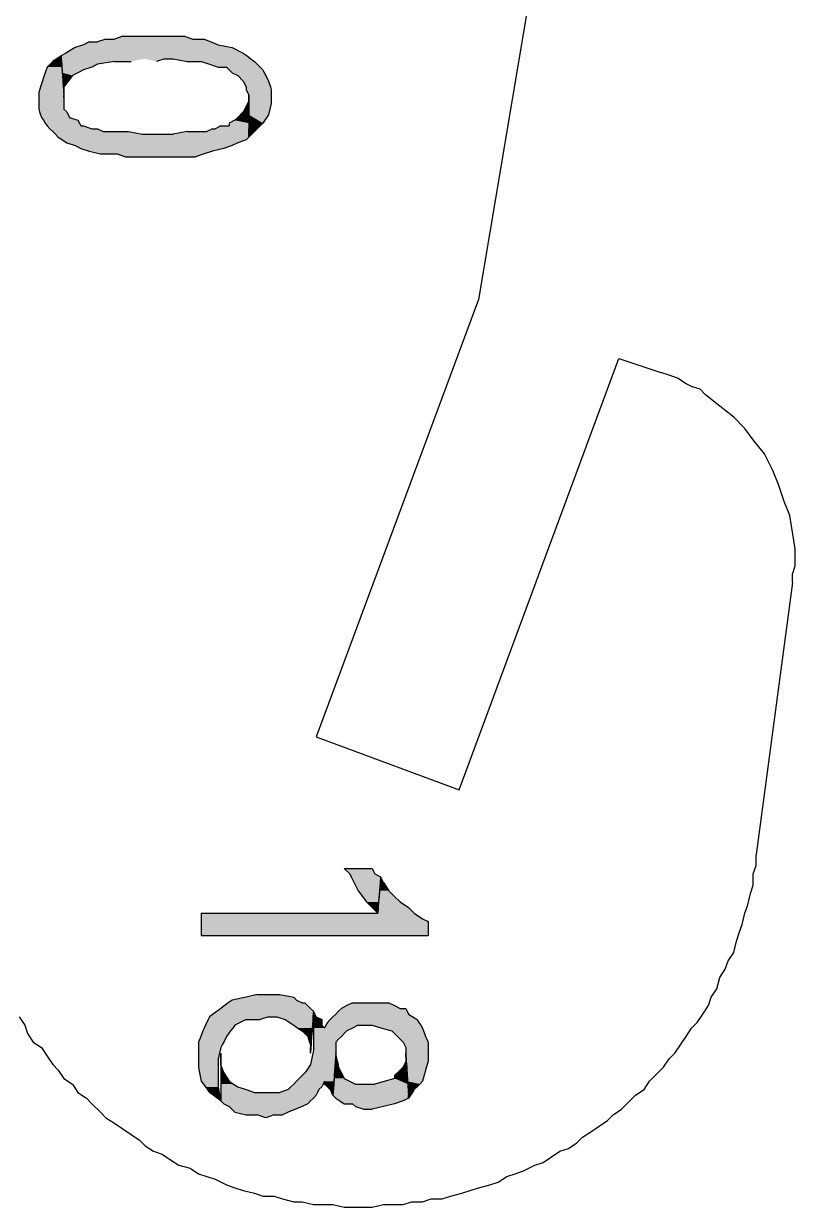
# Model space of a CAD drawing. Extents: x -1063 to 1100, y -467 to 441.
# Drawn here: x -906.9 to -861, y -8.7 to 61.7 of the extents above; entities that cross this region are included whole.
import ezdxf

# ---------------------------------------------------------------- set-up
doc = ezdxf.new("R2010")
doc.units = 0
doc.layers.add('H', color=7, linetype='CONTINUOUS')
doc.layers.add('P', color=250, linetype='CONTINUOUS')

# ---------------------------------------------------------------- blocks, each defined once
blk = doc.blocks.new('*U247')
at = {"layer": 'H', "color": 0, "linetype": 'CONTINUOUS'}
for p, q in [((-905.184, 59.428), (-905.517, 59.095)), ((-904.684, 59.761), (-905.184, 59.428)), ((-904.662, 59.428), (-904.684, 59.761)), ((-904.662, 59.428), (-904.64, 59.095)), ((-905.684, 58.595), (-905.851, 58.095)), ((-905.517, 59.095), (-905.684, 58.595)), ((-904.64, 59.095), (-904.606, 58.595)), ((-904.606, 58.595), (-904.573, 58.095)), ((-905.851, 58.095), (-906.017, 57.595)), ((-904.573, 58.095), (-904.54, 57.595)), ((-906.017, 57.595), (-906.017, 57.428)), ((-906.017, 57.428), (-906.017, 57.261)), ((-906.017, 57.261), (-906.017, 57.095)), ((-906.017, 57.095), (-906.017, 56.928)), ((-904.54, 57.595), (-904.529, 57.428)), ((-904.529, 57.428), (-904.517, 57.261)), ((-904.517, 57.261), (-904.517, 57.095)), ((-904.517, 57.095), (-904.517, 56.928)), ((-893.517, 57.095), (-893.601, 56.928)), ((-893.517, 57.428), (-893.517, 57.261)), ((-893.517, 57.261), (-893.517, 57.428)), ((-893.517, 57.261), (-893.517, 57.095)), ((-893.517, 57.095), (-893.517, 57.261)), ((-893.517, 56.928), (-893.517, 57.095)), ((-906.017, 56.928), (-906.017, 56.761)), ((-906.017, 56.761), (-906.017, 56.595)), ((-906.017, 56.595), (-905.962, 56.428)), ((-905.962, 56.428), (-905.851, 56.095)), ((-904.517, 56.928), (-904.517, 56.761)), ((-904.517, 56.761), (-904.517, 56.595)), ((-904.517, 56.595), (-904.351, 56.428)), ((-904.351, 56.428), (-904.184, 56.095)), ((-893.851, 56.428), (-894.184, 56.095)), ((-893.767, 56.595), (-893.851, 56.428)), ((-893.684, 56.761), (-893.767, 56.595)), ((-893.601, 56.928), (-893.684, 56.761)), ((-893.517, 56.928), (-893.517, 56.761)), ((-893.517, 56.761), (-893.517, 56.595)), ((-893.517, 56.595), (-893.517, 56.428)), ((-893.517, 56.428), (-893.517, 56.095)), ((-905.851, 56.095), (-905.74, 55.928)), ((-905.74, 55.928), (-905.629, 55.761)), ((-905.629, 55.761), (-905.517, 55.595)), ((-904.184, 56.095), (-903.684, 55.928)), ((-903.684, 55.928), (-903.601, 55.761)), ((-903.601, 55.761), (-903.517, 55.595)), ((-894.351, 55.928), (-894.684, 55.761)), ((-894.684, 55.761), (-894.684, 55.595)), ((-894.184, 56.095), (-894.351, 55.928)), ((-893.517, 56.095), (-893.517, 55.928)), ((-893.517, 55.928), (-893.517, 55.761)), ((-893.517, 55.761), (-893.517, 55.595)), ((-905.517, 55.595), (-905.351, 55.428)), ((-905.351, 55.428), (-905.184, 55.261)), ((-905.184, 55.261), (-905.017, 55.095)), ((-905.017, 55.095), (-904.851, 54.928)), ((-904.851, 54.928), (-904.601, 54.761)), ((-903.517, 55.595), (-903.351, 55.595)), ((-903.351, 55.595), (-902.851, 55.428)), ((-902.851, 55.428), (-902.517, 55.428)), ((-902.517, 55.428), (-902.184, 55.261)), ((-902.184, 55.261), (-901.851, 55.261)), ((-901.851, 55.261), (-901.517, 55.261)), ((-901.517, 55.261), (-900.684, 55.261)), ((-900.684, 55.261), (-899.851, 55.095)), ((-899.851, 55.095), (-898.851, 55.095)), ((-898.851, 55.095), (-898.017, 55.095)), ((-897.184, 55.261), (-898.017, 55.095)), ((-897.184, 55.261), (-896.851, 55.261)), ((-896.851, 55.261), (-896.351, 55.261)), ((-896.351, 55.261), (-896.017, 55.261)), ((-895.684, 55.428), (-896.017, 55.261)), ((-895.684, 55.428), (-895.517, 55.428)), ((-895.184, 55.595), (-895.517, 55.428)), ((-895.184, 55.595), (-894.851, 55.595)), ((-894.851, 55.595), (-894.684, 55.595)), ((-893.517, 54.928), (-893.684, 54.761)), ((-893.517, 55.595), (-893.517, 55.428)), ((-893.517, 55.428), (-893.517, 55.261)), ((-893.517, 55.261), (-893.517, 55.095)), ((-893.517, 55.095), (-893.517, 54.928)), ((-904.601, 54.761), (-904.351, 54.595)), ((-904.351, 54.595), (-903.851, 54.428)), ((-903.851, 54.428), (-903.517, 54.261)), ((-903.517, 54.261), (-903.017, 54.095)), ((-895.017, 54.261), (-895.684, 54.095)), ((-894.517, 54.428), (-895.017, 54.261)), ((-894.184, 54.595), (-894.517, 54.428)), ((-893.684, 54.761), (-894.184, 54.595)), ((-903.017, 54.095), (-902.351, 53.928)), ((-902.351, 53.928), (-902.017, 53.928)), ((-902.017, 53.928), (-901.351, 53.928)), ((-901.351, 53.928), (-900.851, 53.761)), ((-900.851, 53.761), (-900.351, 53.761)), ((-900.351, 53.761), (-899.684, 53.761)), ((-899.684, 53.761), (-899.184, 53.761)), ((-899.184, 53.761), (-898.517, 53.761)), ((-898.517, 53.761), (-898.017, 53.761)), ((-898.017, 53.761), (-897.351, 53.761)), ((-897.351, 53.761), (-896.684, 53.761)), ((-896.184, 53.928), (-896.684, 53.761)), ((-895.684, 54.095), (-896.184, 53.928))]:
    blk.add_line(p, q, dxfattribs=at)
for points in [[(-905.184, 59.428), (-905.517, 59.095), (-904.64, 59.095)], [(-904.684, 59.761), (-905.184, 59.428), (-904.662, 59.428)], [(-905.684, 58.595), (-905.851, 58.095), (-904.573, 58.095)], [(-905.517, 59.095), (-905.684, 58.595), (-904.606, 58.595)], [(-905.851, 58.095), (-906.017, 57.595), (-904.54, 57.595)], [(-906.017, 57.595), (-906.017, 57.428), (-904.529, 57.428)], [(-906.017, 57.428), (-906.017, 57.261), (-904.517, 57.261)], [(-906.017, 57.261), (-906.017, 57.095), (-904.517, 57.095)], [(-906.017, 57.095), (-906.017, 56.928), (-904.517, 56.928)], [(-893.517, 57.095), (-893.601, 56.928), (-893.517, 56.928)], [(-893.517, 57.428), (-893.517, 57.261), (-893.517, 57.261)], [(-893.517, 57.261), (-893.517, 57.095), (-893.517, 57.095)], [(-906.017, 56.928), (-906.017, 56.761), (-904.517, 56.761)], [(-906.017, 56.761), (-906.017, 56.595), (-904.517, 56.595)], [(-906.017, 56.595), (-905.962, 56.428), (-904.351, 56.428)], [(-905.962, 56.428), (-905.851, 56.095), (-904.184, 56.095)], [(-893.851, 56.428), (-894.184, 56.095), (-893.517, 56.095)], [(-893.767, 56.595), (-893.851, 56.428), (-893.517, 56.428)], [(-893.684, 56.761), (-893.767, 56.595), (-893.517, 56.595)], [(-893.601, 56.928), (-893.684, 56.761), (-893.517, 56.761)], [(-905.851, 56.095), (-905.74, 55.928), (-903.684, 55.928)], [(-905.74, 55.928), (-905.629, 55.761), (-903.601, 55.761)], [(-905.629, 55.761), (-905.517, 55.595), (-903.517, 55.595)], [(-894.351, 55.928), (-894.684, 55.761), (-893.517, 55.761)], [(-894.684, 55.761), (-894.684, 55.595), (-893.517, 55.595)], [(-894.184, 56.095), (-894.351, 55.928), (-893.517, 55.928)], [(-905.517, 55.595), (-905.351, 55.428), (-902.851, 55.428)], [(-905.351, 55.428), (-905.184, 55.261), (-902.184, 55.261)], [(-905.184, 55.261), (-905.017, 55.095), (-899.851, 55.095)], [(-905.017, 55.095), (-904.851, 54.928), (-893.517, 54.928)], [(-904.851, 54.928), (-904.601, 54.761), (-893.684, 54.761)], [(-903.517, 55.595), (-903.517, 55.595), (-903.351, 55.595)], [(-902.851, 55.428), (-902.851, 55.428), (-902.517, 55.428)], [(-902.184, 55.261), (-902.184, 55.261), (-901.851, 55.261)], [(-901.851, 55.261), (-901.851, 55.261), (-901.517, 55.261)], [(-901.517, 55.261), (-901.517, 55.261), (-900.684, 55.261)], [(-899.851, 55.095), (-899.851, 55.095), (-898.851, 55.095)], [(-898.851, 55.095), (-898.851, 55.095), (-898.017, 55.095)], [(-897.184, 55.261), (-898.017, 55.095), (-893.517, 55.095)], [(-897.184, 55.261), (-897.184, 55.261), (-896.851, 55.261)], [(-896.851, 55.261), (-896.851, 55.261), (-896.351, 55.261)], [(-896.351, 55.261), (-896.351, 55.261), (-896.017, 55.261)], [(-895.684, 55.428), (-896.017, 55.261), (-893.517, 55.261)], [(-895.684, 55.428), (-895.684, 55.428), (-895.517, 55.428)], [(-895.184, 55.595), (-895.517, 55.428), (-893.517, 55.428)], [(-895.184, 55.595), (-895.184, 55.595), (-894.851, 55.595)], [(-894.851, 55.595), (-894.851, 55.595), (-894.684, 55.595)], [(-904.601, 54.761), (-904.351, 54.595), (-894.184, 54.595)], [(-904.351, 54.595), (-903.851, 54.428), (-894.517, 54.428)], [(-903.851, 54.428), (-903.517, 54.261), (-895.017, 54.261)], [(-903.517, 54.261), (-903.017, 54.095), (-895.684, 54.095)], [(-903.017, 54.095), (-902.351, 53.928), (-896.184, 53.928)], [(-902.351, 53.928), (-902.351, 53.928), (-902.017, 53.928)], [(-902.017, 53.928), (-902.017, 53.928), (-901.351, 53.928)], [(-901.351, 53.928), (-900.851, 53.761), (-896.684, 53.761)], [(-900.851, 53.761), (-900.851, 53.761), (-900.351, 53.761)], [(-900.351, 53.761), (-900.351, 53.761), (-899.684, 53.761)], [(-899.684, 53.761), (-899.684, 53.761), (-899.184, 53.761)], [(-899.184, 53.761), (-899.184, 53.761), (-898.517, 53.761)], [(-898.517, 53.761), (-898.517, 53.761), (-898.017, 53.761)], [(-898.017, 53.761), (-898.017, 53.761), (-897.351, 53.761)], [(-897.351, 53.761), (-897.351, 53.761), (-896.684, 53.761)]]:
    blk.add_solid(points, dxfattribs=at)
at = {"layer": 'H', "color": 0, "linetype": 'CONTINUOUS', "extrusion": (0, 0, -1)}
for points in [[(905.184, 59.428), (904.662, 59.428), (904.64, 59.095)], [(905.684, 58.595), (904.606, 58.595), (904.573, 58.095)], [(905.517, 59.095), (904.64, 59.095), (904.606, 58.595)], [(905.851, 58.095), (904.573, 58.095), (904.54, 57.595)], [(906.017, 57.595), (904.54, 57.595), (904.529, 57.428)], [(906.017, 57.428), (904.529, 57.428), (904.517, 57.261)], [(906.017, 57.261), (904.517, 57.261), (904.517, 57.095)], [(906.017, 57.095), (904.517, 57.095), (904.517, 56.928)], [(906.017, 56.928), (904.517, 56.928), (904.517, 56.761)], [(906.017, 56.761), (904.517, 56.761), (904.517, 56.595)], [(906.017, 56.595), (904.517, 56.595), (904.351, 56.428)], [(905.962, 56.428), (904.351, 56.428), (904.184, 56.095)], [(893.851, 56.428), (893.517, 56.428), (893.517, 56.095)], [(893.767, 56.595), (893.517, 56.595), (893.517, 56.428)], [(893.684, 56.761), (893.517, 56.761), (893.517, 56.595)], [(893.601, 56.928), (893.517, 56.928), (893.517, 56.761)], [(905.851, 56.095), (904.184, 56.095), (903.684, 55.928)], [(905.74, 55.928), (903.684, 55.928), (903.601, 55.761)], [(905.629, 55.761), (903.601, 55.761), (903.517, 55.595)], [(894.684, 55.761), (893.517, 55.761), (893.517, 55.595)], [(894.351, 55.928), (893.517, 55.928), (893.517, 55.761)], [(894.184, 56.095), (893.517, 56.095), (893.517, 55.928)], [(905.517, 55.595), (903.351, 55.595), (902.851, 55.428)], [(905.351, 55.428), (902.517, 55.428), (902.184, 55.261)], [(905.184, 55.261), (900.684, 55.261), (899.851, 55.095)], [(905.017, 55.095), (893.517, 55.095), (893.517, 54.928)], [(904.851, 54.928), (893.517, 54.928), (893.684, 54.761)], [(897.184, 55.261), (893.517, 55.261), (893.517, 55.095)], [(895.684, 55.428), (893.517, 55.428), (893.517, 55.261)], [(895.184, 55.595), (893.517, 55.595), (893.517, 55.428)], [(904.601, 54.761), (893.684, 54.761), (894.184, 54.595)], [(904.351, 54.595), (894.184, 54.595), (894.517, 54.428)], [(903.851, 54.428), (894.517, 54.428), (895.017, 54.261)], [(903.517, 54.261), (895.017, 54.261), (895.684, 54.095)], [(903.017, 54.095), (895.684, 54.095), (896.184, 53.928)], [(901.351, 53.928), (896.184, 53.928), (896.684, 53.761)]]:
    blk.add_solid(points, dxfattribs=at)
blk = doc.blocks.new('*U248')
at = {"layer": 'H', "color": 0, "linetype": 'CONTINUOUS'}
for p, q in [((-903.017, 60.595), (-903.351, 60.428)), ((-903.017, 60.595), (-902.517, 60.595)), ((-902.017, 60.761), (-902.517, 60.595)), ((-902.017, 60.761), (-901.517, 60.761)), ((-901.017, 60.928), (-901.517, 60.761)), ((-901.017, 60.928), (-900.351, 60.928)), ((-900.351, 60.928), (-899.851, 60.928)), ((-899.851, 60.928), (-899.351, 60.928)), ((-899.351, 60.928), (-898.851, 60.928)), ((-898.851, 60.928), (-898.351, 60.928)), ((-898.351, 60.928), (-897.851, 60.928)), ((-897.851, 60.928), (-897.351, 60.928)), ((-897.351, 60.928), (-896.851, 60.761)), ((-896.851, 60.761), (-896.184, 60.761)), ((-896.184, 60.761), (-895.767, 60.595)), ((-895.767, 60.595), (-895.351, 60.428)), ((-904.406, 59.928), (-904.684, 59.761)), ((-903.851, 60.261), (-904.406, 59.928)), ((-903.351, 60.428), (-903.851, 60.261)), ((-895.351, 60.428), (-894.517, 60.261)), ((-894.517, 60.261), (-893.851, 59.928)), ((-893.851, 59.928), (-893.629, 59.761)), ((-904.684, 59.761), (-904.673, 59.595)), ((-904.673, 59.595), (-904.662, 59.428)), ((-904.662, 59.428), (-904.651, 59.261)), ((-904.651, 59.261), (-904.64, 59.095)), ((-902.517, 59.261), (-902.851, 59.095)), ((-901.517, 59.428), (-902.517, 59.261)), ((-901.517, 59.428), (-901.017, 59.428)), ((-901.017, 59.428), (-900.517, 59.428)), ((-898.517, 59.595), (-899.017, 59.428)), ((-898.517, 59.595), (-898.017, 59.595)), ((-898.017, 59.595), (-897.184, 59.428)), ((-897.184, 59.428), (-896.351, 59.428)), ((-896.351, 59.428), (-895.851, 59.261)), ((-895.851, 59.261), (-895.351, 59.095)), ((-893.629, 59.761), (-893.406, 59.595)), ((-893.406, 59.595), (-893.184, 59.428)), ((-893.184, 59.428), (-893.017, 59.261)), ((-893.017, 59.261), (-892.851, 59.095)), ((-904.64, 59.095), (-904.629, 58.928)), ((-904.629, 58.928), (-904.617, 58.761)), ((-904.617, 58.761), (-904.606, 58.595)), ((-904.606, 58.595), (-904.584, 58.261)), ((-904.017, 58.595), (-904.267, 58.261)), ((-903.684, 58.761), (-904.017, 58.595)), ((-903.351, 58.928), (-903.684, 58.761)), ((-902.851, 59.095), (-903.351, 58.928)), ((-895.351, 59.095), (-895.184, 59.095)), ((-895.184, 59.095), (-894.851, 59.095)), ((-894.851, 59.095), (-894.684, 58.928)), ((-894.684, 58.928), (-894.517, 58.761)), ((-894.517, 58.761), (-894.184, 58.595)), ((-894.184, 58.595), (-893.851, 58.261)), ((-892.851, 59.095), (-892.684, 58.928)), ((-892.684, 58.928), (-892.601, 58.761)), ((-892.601, 58.761), (-892.517, 58.595)), ((-892.517, 58.595), (-892.351, 58.261)), ((-904.584, 58.261), (-904.562, 57.928)), ((-904.562, 57.928), (-904.551, 57.761)), ((-904.551, 57.761), (-904.529, 57.428)), ((-904.267, 58.261), (-904.517, 57.928)), ((-904.517, 57.928), (-904.517, 57.761)), ((-904.517, 57.761), (-904.517, 57.428)), ((-893.851, 58.261), (-893.684, 57.928)), ((-893.684, 57.928), (-893.684, 57.761)), ((-893.684, 57.761), (-893.517, 57.428)), ((-892.351, 58.261), (-892.24, 57.928)), ((-892.24, 57.928), (-892.184, 57.761)), ((-892.184, 57.761), (-892.184, 57.428)), ((-904.517, 57.261), (-904.529, 57.428)), ((-904.517, 57.428), (-904.517, 57.261)), ((-893.517, 57.428), (-893.517, 57.261)), ((-893.517, 57.261), (-893.517, 56.928)), ((-892.184, 57.428), (-892.184, 57.261)), ((-892.184, 57.261), (-892.184, 56.928)), ((-893.517, 56.928), (-893.517, 56.261)), ((-892.184, 56.928), (-892.351, 56.261)), ((-893.517, 56.261), (-893.517, 55.761)), ((-893.517, 55.761), (-893.517, 55.428)), ((-892.684, 55.761), (-893.017, 55.428)), ((-892.351, 56.261), (-892.684, 55.761)), ((-893.017, 55.428), (-893.517, 54.928)), ((-893.517, 54.928), (-893.517, 55.428))]:
    blk.add_line(p, q, dxfattribs=at)
for points in [[(-903.017, 60.595), (-903.351, 60.428), (-895.351, 60.428)], [(-903.017, 60.595), (-903.017, 60.595), (-902.517, 60.595)], [(-902.017, 60.761), (-902.517, 60.595), (-895.767, 60.595)], [(-902.017, 60.761), (-902.017, 60.761), (-901.517, 60.761)], [(-901.017, 60.928), (-901.517, 60.761), (-896.851, 60.761)], [(-901.017, 60.928), (-901.017, 60.928), (-900.351, 60.928)], [(-900.351, 60.928), (-900.351, 60.928), (-899.851, 60.928)], [(-899.851, 60.928), (-899.851, 60.928), (-899.351, 60.928)], [(-899.351, 60.928), (-899.351, 60.928), (-898.851, 60.928)], [(-898.851, 60.928), (-898.851, 60.928), (-898.351, 60.928)], [(-898.351, 60.928), (-898.351, 60.928), (-897.851, 60.928)], [(-897.851, 60.928), (-897.851, 60.928), (-897.351, 60.928)], [(-896.851, 60.761), (-896.851, 60.761), (-896.184, 60.761)], [(-904.406, 59.928), (-904.684, 59.761), (-893.629, 59.761)], [(-903.851, 60.261), (-904.406, 59.928), (-893.851, 59.928)], [(-903.351, 60.428), (-903.851, 60.261), (-894.517, 60.261)], [(-904.684, 59.761), (-904.673, 59.595), (-893.406, 59.595)], [(-904.673, 59.595), (-904.662, 59.428), (-900.517, 59.428)], [(-904.662, 59.428), (-904.651, 59.261), (-902.517, 59.261)], [(-904.651, 59.261), (-904.64, 59.095), (-902.851, 59.095)], [(-901.517, 59.428), (-901.517, 59.428), (-901.017, 59.428)], [(-901.017, 59.428), (-901.017, 59.428), (-900.517, 59.428)], [(-898.517, 59.595), (-898.517, 59.595), (-898.017, 59.595)], [(-898.017, 59.595), (-897.184, 59.428), (-893.184, 59.428)], [(-897.184, 59.428), (-897.184, 59.428), (-896.351, 59.428)], [(-896.351, 59.428), (-895.851, 59.261), (-893.017, 59.261)], [(-895.851, 59.261), (-895.351, 59.095), (-892.851, 59.095)], [(-904.64, 59.095), (-904.629, 58.928), (-903.351, 58.928)], [(-904.629, 58.928), (-904.617, 58.761), (-903.684, 58.761)], [(-904.617, 58.761), (-904.606, 58.595), (-904.017, 58.595)], [(-904.606, 58.595), (-904.584, 58.261), (-904.267, 58.261)], [(-895.351, 59.095), (-895.351, 59.095), (-895.184, 59.095)], [(-895.184, 59.095), (-895.184, 59.095), (-894.851, 59.095)], [(-894.851, 59.095), (-894.684, 58.928), (-892.684, 58.928)], [(-894.684, 58.928), (-894.517, 58.761), (-892.601, 58.761)], [(-894.517, 58.761), (-894.184, 58.595), (-892.517, 58.595)], [(-894.184, 58.595), (-893.851, 58.261), (-892.351, 58.261)], [(-904.584, 58.261), (-904.562, 57.928), (-904.517, 57.928)], [(-904.562, 57.928), (-904.551, 57.761), (-904.517, 57.761)], [(-904.551, 57.761), (-904.529, 57.428), (-904.517, 57.428)], [(-893.851, 58.261), (-893.684, 57.928), (-892.24, 57.928)], [(-893.684, 57.928), (-893.684, 57.761), (-892.184, 57.761)], [(-893.684, 57.761), (-893.517, 57.428), (-892.184, 57.428)], [(-893.517, 57.428), (-893.517, 57.261), (-892.184, 57.261)], [(-893.517, 57.261), (-893.517, 56.928), (-892.184, 56.928)], [(-893.517, 56.928), (-893.517, 56.261), (-892.351, 56.261)], [(-893.517, 56.261), (-893.517, 55.761), (-892.684, 55.761)], [(-893.517, 55.761), (-893.517, 55.428), (-893.017, 55.428)]]:
    blk.add_solid(points, dxfattribs=at)
at = {"layer": 'H', "color": 0, "linetype": 'CONTINUOUS', "extrusion": (0, 0, -1)}
for points in [[(903.017, 60.595), (895.767, 60.595), (895.351, 60.428)], [(902.017, 60.761), (896.184, 60.761), (895.767, 60.595)], [(901.017, 60.928), (897.351, 60.928), (896.851, 60.761)], [(904.406, 59.928), (893.851, 59.928), (893.629, 59.761)], [(903.851, 60.261), (894.517, 60.261), (893.851, 59.928)], [(903.351, 60.428), (895.351, 60.428), (894.517, 60.261)], [(904.684, 59.761), (893.629, 59.761), (893.406, 59.595)], [(904.673, 59.595), (899.684, 59.595), (900.517, 59.428)], [(904.662, 59.428), (901.517, 59.428), (902.517, 59.261)], [(904.651, 59.261), (902.517, 59.261), (902.851, 59.095)], [(899.684, 59.595), (898.517, 59.595), (899.017, 59.428)], [(898.017, 59.595), (893.406, 59.595), (893.184, 59.428)], [(896.351, 59.428), (893.184, 59.428), (893.017, 59.261)], [(895.851, 59.261), (893.017, 59.261), (892.851, 59.095)], [(904.64, 59.095), (902.851, 59.095), (903.351, 58.928)], [(904.629, 58.928), (903.351, 58.928), (903.684, 58.761)], [(904.617, 58.761), (903.684, 58.761), (904.017, 58.595)], [(904.606, 58.595), (904.017, 58.595), (904.267, 58.261)], [(894.851, 59.095), (892.851, 59.095), (892.684, 58.928)], [(894.684, 58.928), (892.684, 58.928), (892.601, 58.761)], [(894.517, 58.761), (892.601, 58.761), (892.517, 58.595)], [(894.184, 58.595), (892.517, 58.595), (892.351, 58.261)], [(904.584, 58.261), (904.267, 58.261), (904.517, 57.928)], [(904.562, 57.928), (904.517, 57.928), (904.517, 57.761)], [(904.551, 57.761), (904.517, 57.761), (904.517, 57.428)], [(893.851, 58.261), (892.351, 58.261), (892.24, 57.928)], [(893.684, 57.928), (892.24, 57.928), (892.184, 57.761)], [(893.684, 57.761), (892.184, 57.761), (892.184, 57.428)], [(904.529, 57.428), (904.517, 57.428), (904.517, 57.261)], [(893.517, 57.428), (892.184, 57.428), (892.184, 57.261)], [(893.517, 57.261), (892.184, 57.261), (892.184, 56.928)], [(893.517, 56.928), (892.184, 56.928), (892.351, 56.261)], [(893.517, 56.261), (892.351, 56.261), (892.684, 55.761)], [(893.517, 55.761), (892.684, 55.761), (893.017, 55.428)], [(893.517, 55.428), (893.017, 55.428), (893.517, 54.928)]]:
    blk.add_solid(points, dxfattribs=at)
blk = doc.blocks.new('*U249')
at = {"layer": 'H', "color": 0, "linetype": 'CONTINUOUS'}
for p, q in [((-887.851, 11.428), (-886.184, 11.428)), ((-887.851, 11.428), (-887.517, 11.095)), ((-886.184, 11.428), (-886.017, 11.095)), ((-887.517, 11.095), (-887.434, 10.928)), ((-887.434, 10.928), (-887.351, 10.761)), ((-887.351, 10.761), (-887.017, 10.095)), ((-886.017, 11.095), (-885.684, 10.928)), ((-885.697, 10.761), (-885.748, 10.095)), ((-885.684, 10.928), (-885.697, 10.761)), ((-887.017, 10.095), (-886.517, 9.428)), ((-885.748, 10.095), (-885.8, 9.428)), ((-885.851, 8.761), (-886.517, 9.428)), ((-885.8, 9.428), (-885.851, 8.761))]:
    blk.add_line(p, q, dxfattribs=at)
for points in [[(-887.851, 11.428), (-887.851, 11.428), (-886.184, 11.428)], [(-887.851, 11.428), (-887.517, 11.095), (-886.017, 11.095)], [(-887.517, 11.095), (-887.434, 10.928), (-885.684, 10.928)], [(-887.434, 10.928), (-887.351, 10.761), (-885.697, 10.761)], [(-887.351, 10.761), (-887.017, 10.095), (-885.748, 10.095)], [(-887.017, 10.095), (-886.517, 9.428), (-885.8, 9.428)]]:
    blk.add_solid(points, dxfattribs=at)
at = {"layer": 'H', "color": 0, "linetype": 'CONTINUOUS', "extrusion": (0, 0, -1)}
for points in [[(887.851, 11.428), (886.184, 11.428), (886.017, 11.095)], [(887.517, 11.095), (886.017, 11.095), (885.684, 10.928)], [(887.434, 10.928), (885.684, 10.928), (885.697, 10.761)], [(887.351, 10.761), (885.697, 10.761), (885.748, 10.095)], [(887.017, 10.095), (885.748, 10.095), (885.8, 9.428)], [(886.517, 9.428), (885.8, 9.428), (885.851, 8.761)]]:
    blk.add_solid(points, dxfattribs=at)
blk = doc.blocks.new('*U250')
at = {"layer": 'H', "color": 0, "linetype": 'CONTINUOUS'}
for p, q in [((-885.71, 10.595), (-885.748, 10.095)), ((-885.684, 10.928), (-885.71, 10.595)), ((-885.517, 10.595), (-885.684, 10.928)), ((-885.517, 10.595), (-885.184, 10.095)), ((-885.748, 10.095), (-885.774, 9.761)), ((-885.184, 10.095), (-884.851, 9.761)), ((-885.8, 9.428), (-885.825, 9.095)), ((-885.774, 9.761), (-885.8, 9.428)), ((-884.851, 9.761), (-884.517, 9.428)), ((-884.517, 9.428), (-884.017, 9.095)), ((-896.351, 8.761), (-885.851, 8.761)), ((-896.351, 8.761), (-896.351, 8.428)), ((-885.825, 9.095), (-885.851, 8.761)), ((-884.017, 9.095), (-883.684, 8.761)), ((-883.684, 8.761), (-883.184, 8.428)), ((-896.351, 8.428), (-896.351, 8.261)), ((-896.351, 8.261), (-896.351, 7.428)), ((-883.184, 8.428), (-882.851, 8.261)), ((-882.851, 8.261), (-882.851, 7.428)), ((-896.351, 7.428), (-882.851, 7.428))]:
    blk.add_line(p, q, dxfattribs=at)
for points in [[(-885.71, 10.595), (-885.748, 10.095), (-885.184, 10.095)], [(-885.684, 10.928), (-885.71, 10.595), (-885.517, 10.595)], [(-885.748, 10.095), (-885.774, 9.761), (-884.851, 9.761)], [(-885.8, 9.428), (-885.825, 9.095), (-884.017, 9.095)], [(-885.774, 9.761), (-885.8, 9.428), (-884.517, 9.428)], [(-896.351, 8.761), (-896.351, 8.761), (-885.851, 8.761)], [(-896.351, 8.761), (-896.351, 8.428), (-883.184, 8.428)], [(-885.825, 9.095), (-885.851, 8.761), (-883.684, 8.761)], [(-896.351, 8.428), (-896.351, 8.261), (-882.851, 8.261)], [(-896.351, 8.261), (-896.351, 7.428), (-882.851, 7.428)], [(-896.351, 7.428), (-896.351, 7.428), (-882.851, 7.428)]]:
    blk.add_solid(points, dxfattribs=at)
at = {"layer": 'H', "color": 0, "linetype": 'CONTINUOUS', "extrusion": (0, 0, -1)}
for points in [[(885.71, 10.595), (885.517, 10.595), (885.184, 10.095)], [(885.748, 10.095), (885.184, 10.095), (884.851, 9.761)], [(885.8, 9.428), (884.517, 9.428), (884.017, 9.095)], [(885.774, 9.761), (884.851, 9.761), (884.517, 9.428)], [(896.351, 8.761), (883.684, 8.761), (883.184, 8.428)], [(885.825, 9.095), (884.017, 9.095), (883.684, 8.761)], [(896.351, 8.428), (883.184, 8.428), (882.851, 8.261)], [(896.351, 8.261), (882.851, 8.261), (882.851, 7.428)]]:
    blk.add_solid(points, dxfattribs=at)
blk = doc.blocks.new('*U251')
at = {"layer": 'H', "color": 0, "linetype": 'CONTINUOUS'}
for p, q in [((-894.517, 3.595), (-894.74, 3.428)), ((-893.684, 3.761), (-894.517, 3.595)), ((-893.017, 3.928), (-893.684, 3.761)), ((-893.017, 3.928), (-892.184, 3.928)), ((-892.184, 3.928), (-891.684, 3.928)), ((-891.684, 3.928), (-890.851, 3.761)), ((-890.851, 3.761), (-890.684, 3.595)), ((-890.684, 3.595), (-890.351, 3.428)), ((-895.406, 2.928), (-895.851, 2.595)), ((-895.184, 3.095), (-895.406, 2.928)), ((-894.74, 3.428), (-895.184, 3.095)), ((-890.351, 3.428), (-890.184, 3.428)), ((-890.184, 3.428), (-889.851, 3.095)), ((-889.851, 3.095), (-889.684, 2.928)), ((-889.684, 2.928), (-889.706, 2.595)), ((-895.934, 2.428), (-896.101, 2.095)), ((-895.851, 2.595), (-895.934, 2.428)), ((-893.684, 2.428), (-894.351, 2.095)), ((-893.684, 2.428), (-893.351, 2.428)), ((-893.351, 2.428), (-892.851, 2.428)), ((-892.351, 2.595), (-892.851, 2.428)), ((-892.351, 2.595), (-891.851, 2.595)), ((-891.851, 2.595), (-891.351, 2.428)), ((-891.351, 2.428), (-890.851, 2.095)), ((-889.717, 2.428), (-889.74, 2.095)), ((-889.706, 2.595), (-889.717, 2.428)), ((-896.384, 1.428), (-896.517, 1.095)), ((-896.251, 1.761), (-896.384, 1.428)), ((-896.184, 1.928), (-896.251, 1.761)), ((-896.101, 2.095), (-896.184, 1.928)), ((-894.851, 1.428), (-895.017, 1.095)), ((-894.601, 1.761), (-894.851, 1.428)), ((-894.476, 1.928), (-894.601, 1.761)), ((-894.351, 2.095), (-894.476, 1.928)), ((-890.851, 2.095), (-890.601, 1.928)), ((-890.601, 1.928), (-890.351, 1.761)), ((-890.351, 1.761), (-890.017, 1.428)), ((-890.017, 1.428), (-889.906, 1.095)), ((-889.784, 1.428), (-889.806, 1.095)), ((-889.762, 1.761), (-889.784, 1.428)), ((-889.751, 1.928), (-889.762, 1.761)), ((-889.74, 2.095), (-889.751, 1.928)), ((-896.517, 1.095), (-896.517, 0.928)), ((-896.517, 0.928), (-896.517, 0.761)), ((-896.517, 0.761), (-896.517, 0.428)), ((-895.184, 0.761), (-895.267, 0.428)), ((-895.101, 0.928), (-895.184, 0.761)), ((-895.017, 1.095), (-895.101, 0.928)), ((-889.906, 1.095), (-889.851, 0.928)), ((-889.851, 0.928), (-889.851, 0.761)), ((-889.829, 0.761), (-889.851, 0.428)), ((-889.851, 0.428), (-889.851, 0.761)), ((-889.817, 0.928), (-889.829, 0.761)), ((-889.806, 1.095), (-889.817, 0.928)), ((-896.517, 0.428), (-896.517, 0.095)), ((-896.517, 0.095), (-896.517, -0.405)), ((-895.267, 0.428), (-895.351, 0.095)), ((-895.351, 0.095), (-895.351, -0.405)), ((-896.517, -0.405), (-896.451, -0.739)), ((-895.351, -0.405), (-895.351, -0.739)), ((-896.451, -0.739), (-896.351, -1.239)), ((-896.351, -1.239), (-896.101, -1.572)), ((-895.351, -0.739), (-895.351, -1.239)), ((-895.351, -1.239), (-895.351, -1.572)), ((-896.101, -1.572), (-895.851, -1.905)), ((-895.184, -2.405), (-895.851, -1.905)), ((-895.351, -1.572), (-895.284, -1.905)), ((-895.284, -1.905), (-895.184, -2.405))]:
    blk.add_line(p, q, dxfattribs=at)
for points in [[(-894.517, 3.595), (-894.74, 3.428), (-890.351, 3.428)], [(-893.684, 3.761), (-894.517, 3.595), (-890.684, 3.595)], [(-893.017, 3.928), (-893.684, 3.761), (-890.851, 3.761)], [(-893.017, 3.928), (-893.017, 3.928), (-892.184, 3.928)], [(-892.184, 3.928), (-892.184, 3.928), (-891.684, 3.928)], [(-895.406, 2.928), (-895.851, 2.595), (-889.706, 2.595)], [(-895.184, 3.095), (-895.406, 2.928), (-889.684, 2.928)], [(-894.74, 3.428), (-895.184, 3.095), (-889.851, 3.095)], [(-890.351, 3.428), (-890.351, 3.428), (-890.184, 3.428)], [(-895.934, 2.428), (-896.101, 2.095), (-894.351, 2.095)], [(-895.851, 2.595), (-895.934, 2.428), (-892.851, 2.428)], [(-893.684, 2.428), (-893.684, 2.428), (-893.351, 2.428)], [(-893.351, 2.428), (-893.351, 2.428), (-892.851, 2.428)], [(-892.351, 2.595), (-892.351, 2.595), (-891.851, 2.595)], [(-891.851, 2.595), (-891.351, 2.428), (-889.717, 2.428)], [(-891.351, 2.428), (-890.851, 2.095), (-889.74, 2.095)], [(-896.384, 1.428), (-896.517, 1.095), (-895.017, 1.095)], [(-896.251, 1.761), (-896.384, 1.428), (-894.851, 1.428)], [(-896.184, 1.928), (-896.251, 1.761), (-894.601, 1.761)], [(-896.101, 2.095), (-896.184, 1.928), (-894.476, 1.928)], [(-890.851, 2.095), (-890.601, 1.928), (-889.751, 1.928)], [(-890.601, 1.928), (-890.351, 1.761), (-889.762, 1.761)], [(-890.351, 1.761), (-890.017, 1.428), (-889.784, 1.428)], [(-890.017, 1.428), (-889.906, 1.095), (-889.806, 1.095)], [(-896.517, 1.095), (-896.517, 0.928), (-895.101, 0.928)], [(-896.517, 0.928), (-896.517, 0.761), (-895.184, 0.761)], [(-896.517, 0.761), (-896.517, 0.428), (-895.267, 0.428)], [(-889.906, 1.095), (-889.851, 0.928), (-889.817, 0.928)], [(-889.851, 0.928), (-889.851, 0.761), (-889.829, 0.761)], [(-896.517, 0.428), (-896.517, 0.095), (-895.351, 0.095)], [(-896.517, 0.095), (-896.517, -0.405), (-895.351, -0.405)], [(-896.517, -0.405), (-896.451, -0.739), (-895.351, -0.739)], [(-896.451, -0.739), (-896.351, -1.239), (-895.351, -1.239)], [(-896.351, -1.239), (-896.101, -1.572), (-895.351, -1.572)], [(-896.101, -1.572), (-895.851, -1.905), (-895.284, -1.905)]]:
    blk.add_solid(points, dxfattribs=at)
at = {"layer": 'H', "color": 0, "linetype": 'CONTINUOUS', "extrusion": (0, 0, -1)}
for points in [[(894.517, 3.595), (890.684, 3.595), (890.351, 3.428)], [(893.684, 3.761), (890.851, 3.761), (890.684, 3.595)], [(893.017, 3.928), (891.684, 3.928), (890.851, 3.761)], [(895.406, 2.928), (889.684, 2.928), (889.706, 2.595)], [(895.184, 3.095), (889.851, 3.095), (889.684, 2.928)], [(894.74, 3.428), (890.184, 3.428), (889.851, 3.095)], [(895.934, 2.428), (893.684, 2.428), (894.351, 2.095)], [(895.851, 2.595), (892.351, 2.595), (892.851, 2.428)], [(891.851, 2.595), (889.706, 2.595), (889.717, 2.428)], [(891.351, 2.428), (889.717, 2.428), (889.74, 2.095)], [(896.384, 1.428), (894.851, 1.428), (895.017, 1.095)], [(896.251, 1.761), (894.601, 1.761), (894.851, 1.428)], [(896.184, 1.928), (894.476, 1.928), (894.601, 1.761)], [(896.101, 2.095), (894.351, 2.095), (894.476, 1.928)], [(890.851, 2.095), (889.74, 2.095), (889.751, 1.928)], [(890.601, 1.928), (889.751, 1.928), (889.762, 1.761)], [(890.351, 1.761), (889.762, 1.761), (889.784, 1.428)], [(890.017, 1.428), (889.784, 1.428), (889.806, 1.095)], [(896.517, 1.095), (895.017, 1.095), (895.101, 0.928)], [(896.517, 0.928), (895.101, 0.928), (895.184, 0.761)], [(896.517, 0.761), (895.184, 0.761), (895.267, 0.428)], [(889.906, 1.095), (889.806, 1.095), (889.817, 0.928)], [(889.851, 0.928), (889.817, 0.928), (889.829, 0.761)], [(889.851, 0.761), (889.829, 0.761), (889.851, 0.428)], [(896.517, 0.428), (895.267, 0.428), (895.351, 0.095)], [(896.517, 0.095), (895.351, 0.095), (895.351, -0.405)], [(896.517, -0.405), (895.351, -0.405), (895.351, -0.739)], [(896.451, -0.739), (895.351, -0.739), (895.351, -1.239)], [(896.351, -1.239), (895.351, -1.239), (895.351, -1.572)], [(896.101, -1.572), (895.351, -1.572), (895.284, -1.905)], [(895.851, -1.905), (895.284, -1.905), (895.184, -2.405)]]:
    blk.add_solid(points, dxfattribs=at)
blk = doc.blocks.new('*U252')
at = {"layer": 'H', "color": 0, "linetype": 'CONTINUOUS'}
for p, q in [((-888.351, 0.428), (-888.384, -0.072)), ((-888.251, -0.072), (-888.351, 0.428)), ((-884.184, 0.428), (-884.184, -0.072)), ((-884.153, -0.072), (-884.184, 0.428)), ((-888.417, -0.572), (-888.44, -0.905)), ((-888.406, -0.405), (-888.417, -0.572)), ((-888.384, -0.072), (-888.406, -0.405)), ((-888.251, -0.072), (-888.184, -0.405)), ((-888.184, -0.405), (-888.101, -0.572)), ((-888.101, -0.572), (-887.934, -0.905)), ((-884.517, -0.572), (-884.851, -0.905)), ((-884.351, -0.405), (-884.517, -0.572)), ((-884.184, -0.072), (-884.351, -0.405)), ((-884.153, -0.072), (-884.132, -0.405)), ((-884.132, -0.405), (-884.122, -0.572)), ((-884.122, -0.572), (-884.101, -0.905)), ((-888.473, -1.405), (-888.517, -2.072)), ((-888.451, -1.072), (-888.473, -1.405)), ((-888.44, -0.905), (-888.451, -1.072)), ((-887.934, -0.905), (-887.851, -1.072)), ((-887.851, -1.072), (-887.184, -1.405)), ((-887.184, -1.405), (-886.351, -1.405)), ((-886.351, -1.405), (-886.017, -1.405)), ((-884.851, -1.072), (-886.017, -1.405)), ((-884.851, -0.905), (-884.851, -1.072)), ((-884.101, -0.905), (-884.09, -1.072)), ((-884.09, -1.072), (-884.07, -1.405)), ((-884.07, -1.405), (-884.028, -2.072)), ((-888.517, -2.072), (-888.351, -2.239)), ((-884.028, -2.072), (-884.017, -2.239)), ((-888.351, -2.239), (-888.101, -2.405)), ((-888.101, -2.405), (-887.851, -2.572)), ((-887.851, -2.572), (-887.351, -2.572)), ((-887.351, -2.572), (-887.184, -2.739)), ((-887.184, -2.739), (-886.684, -2.905)), ((-885.517, -2.739), (-886.184, -2.905)), ((-884.851, -2.572), (-885.517, -2.739)), ((-884.351, -2.405), (-884.851, -2.572)), ((-884.017, -2.239), (-884.351, -2.405)), ((-886.684, -2.905), (-886.184, -2.905))]:
    blk.add_line(p, q, dxfattribs=at)
for points in [[(-888.351, 0.428), (-888.384, -0.072), (-888.251, -0.072)], [(-884.184, 0.428), (-884.184, -0.072), (-884.153, -0.072)], [(-888.417, -0.572), (-888.44, -0.905), (-887.934, -0.905)], [(-888.406, -0.405), (-888.417, -0.572), (-888.101, -0.572)], [(-888.384, -0.072), (-888.406, -0.405), (-888.184, -0.405)], [(-884.517, -0.572), (-884.851, -0.905), (-884.101, -0.905)], [(-884.351, -0.405), (-884.517, -0.572), (-884.122, -0.572)], [(-884.184, -0.072), (-884.351, -0.405), (-884.132, -0.405)], [(-888.473, -1.405), (-888.517, -2.072), (-884.028, -2.072)], [(-888.451, -1.072), (-888.473, -1.405), (-887.184, -1.405)], [(-888.44, -0.905), (-888.451, -1.072), (-887.851, -1.072)], [(-887.184, -1.405), (-887.184, -1.405), (-886.351, -1.405)], [(-886.351, -1.405), (-886.351, -1.405), (-886.017, -1.405)], [(-884.851, -1.072), (-886.017, -1.405), (-884.07, -1.405)], [(-884.851, -0.905), (-884.851, -1.072), (-884.09, -1.072)], [(-888.517, -2.072), (-888.351, -2.239), (-884.017, -2.239)], [(-888.351, -2.239), (-888.101, -2.405), (-884.351, -2.405)], [(-888.101, -2.405), (-887.851, -2.572), (-884.851, -2.572)], [(-887.851, -2.572), (-887.851, -2.572), (-887.351, -2.572)], [(-887.351, -2.572), (-887.184, -2.739), (-885.517, -2.739)], [(-887.184, -2.739), (-886.684, -2.905), (-886.184, -2.905)], [(-886.684, -2.905), (-886.684, -2.905), (-886.184, -2.905)]]:
    blk.add_solid(points, dxfattribs=at)
at = {"layer": 'H', "color": 0, "linetype": 'CONTINUOUS', "extrusion": (0, 0, -1)}
for points in [[(888.417, -0.572), (888.101, -0.572), (887.934, -0.905)], [(888.406, -0.405), (888.184, -0.405), (888.101, -0.572)], [(888.384, -0.072), (888.251, -0.072), (888.184, -0.405)], [(884.517, -0.572), (884.122, -0.572), (884.101, -0.905)], [(884.351, -0.405), (884.132, -0.405), (884.122, -0.572)], [(884.184, -0.072), (884.153, -0.072), (884.132, -0.405)], [(888.473, -1.405), (884.07, -1.405), (884.028, -2.072)], [(888.451, -1.072), (887.851, -1.072), (887.184, -1.405)], [(888.44, -0.905), (887.934, -0.905), (887.851, -1.072)], [(884.851, -0.905), (884.101, -0.905), (884.09, -1.072)], [(884.851, -1.072), (884.09, -1.072), (884.07, -1.405)], [(888.517, -2.072), (884.028, -2.072), (884.017, -2.239)], [(888.351, -2.239), (884.017, -2.239), (884.351, -2.405)], [(888.101, -2.405), (884.351, -2.405), (884.851, -2.572)], [(887.351, -2.572), (884.851, -2.572), (885.517, -2.739)], [(887.184, -2.739), (885.517, -2.739), (886.184, -2.905)]]:
    blk.add_solid(points, dxfattribs=at)
blk = doc.blocks.new('*U253')
at = {"layer": 'H', "color": 0, "linetype": 'CONTINUOUS'}
for p, q in [((-889.684, 2.928), (-889.684, 2.761)), ((-889.601, 2.761), (-889.684, 2.928)), ((-888.184, 2.928), (-888.351, 2.761)), ((-888.017, 3.095), (-888.184, 2.928)), ((-887.684, 3.261), (-888.017, 3.095)), ((-887.351, 3.428), (-887.684, 3.261)), ((-887.351, 3.428), (-887.017, 3.428)), ((-887.017, 3.428), (-885.517, 3.428)), ((-885.517, 3.428), (-885.184, 3.428)), ((-885.184, 3.428), (-884.851, 3.261)), ((-884.851, 3.261), (-884.517, 3.095)), ((-884.517, 3.095), (-884.184, 3.095)), ((-884.184, 3.095), (-884.101, 2.928)), ((-884.101, 2.928), (-884.017, 2.761)), ((-889.684, 2.761), (-889.684, 2.595)), ((-889.684, 2.595), (-889.684, 2.428)), ((-889.684, 2.428), (-889.684, 2.261)), ((-889.684, 2.261), (-889.684, 2.095)), ((-889.601, 2.761), (-889.517, 2.595)), ((-889.517, 2.595), (-889.184, 2.428)), ((-889.184, 2.428), (-889.184, 2.261)), ((-889.184, 2.261), (-889.184, 2.095)), ((-888.851, 2.261), (-888.934, 2.095)), ((-888.684, 2.428), (-888.851, 2.261)), ((-888.517, 2.595), (-888.684, 2.428)), ((-888.351, 2.761), (-888.517, 2.595)), ((-884.017, 2.761), (-883.767, 2.595)), ((-883.767, 2.595), (-883.517, 2.428)), ((-883.517, 2.428), (-883.406, 2.261)), ((-883.406, 2.261), (-883.295, 2.095)), ((-889.684, 2.095), (-889.684, 1.928)), ((-889.684, 1.928), (-889.684, 1.761)), ((-889.684, 1.761), (-889.684, 1.595)), ((-889.684, 1.595), (-889.684, 1.428)), ((-889.684, 1.428), (-889.684, 1.261)), ((-889.184, 2.095), (-889.017, 1.928)), ((-888.934, 2.095), (-889.017, 1.928)), ((-888.017, 1.428), (-888.184, 1.261)), ((-887.851, 1.595), (-888.017, 1.428)), ((-887.684, 1.761), (-887.851, 1.595)), ((-887.351, 1.928), (-887.684, 1.761)), ((-887.017, 2.095), (-887.351, 1.928)), ((-887.017, 2.095), (-886.684, 2.095)), ((-886.684, 2.095), (-886.184, 2.095)), ((-886.184, 2.095), (-885.601, 1.928)), ((-885.601, 1.928), (-885.017, 1.761)), ((-885.017, 1.761), (-884.851, 1.595)), ((-884.851, 1.595), (-884.684, 1.428)), ((-884.684, 1.428), (-884.517, 1.261)), ((-883.295, 2.095), (-883.184, 1.928)), ((-883.184, 1.928), (-883.129, 1.761)), ((-883.129, 1.761), (-883.073, 1.595)), ((-883.073, 1.595), (-883.017, 1.428)), ((-883.017, 1.428), (-882.934, 1.261)), ((-889.684, 1.261), (-889.684, 1.095)), ((-889.684, 1.095), (-889.684, 0.761)), ((-889.684, 0.761), (-889.684, 0.595)), ((-888.184, 1.261), (-888.351, 1.095)), ((-888.351, 1.095), (-888.351, 0.761)), ((-888.351, 0.761), (-888.351, 0.595)), ((-884.517, 1.261), (-884.351, 1.095)), ((-884.351, 1.095), (-884.184, 0.761)), ((-884.184, 0.761), (-884.184, 0.595)), ((-882.934, 1.261), (-882.851, 1.095)), ((-882.851, 1.095), (-882.851, 0.761)), ((-882.851, 0.761), (-882.851, 0.595)), ((-895.184, 0.428), (-895.184, -0.072)), ((-895.184, -0.072), (-895.184, 0.428)), ((-889.717, 0.428), (-889.817, -0.072)), ((-889.684, 0.595), (-889.717, 0.428)), ((-888.351, 0.428), (-888.384, -0.072)), ((-888.351, 0.595), (-888.351, 0.428)), ((-884.184, 0.595), (-884.184, 0.428)), ((-884.184, 0.428), (-884.153, -0.072)), ((-882.851, 0.595), (-882.851, 0.428)), ((-882.851, 0.428), (-882.851, -0.072)), ((-895.184, -0.072), (-895.184, -0.239)), ((-895.184, -0.239), (-895.184, -0.072)), ((-895.184, -0.239), (-895.184, -0.572)), ((-895.073, -0.572), (-895.184, -0.239)), ((-895.184, -0.572), (-895.184, -0.739)), ((-895.073, -0.572), (-895.017, -0.739)), ((-890.073, -0.572), (-890.184, -0.739)), ((-889.851, -0.239), (-890.073, -0.572)), ((-889.817, -0.072), (-889.851, -0.239)), ((-888.417, -0.572), (-888.429, -0.739)), ((-888.395, -0.239), (-888.417, -0.572)), ((-888.384, -0.072), (-888.395, -0.239)), ((-884.153, -0.072), (-884.142, -0.239)), ((-884.142, -0.239), (-884.122, -0.572)), ((-884.122, -0.572), (-884.111, -0.739)), ((-883.017, -0.572), (-883.059, -0.739)), ((-882.906, -0.239), (-883.017, -0.572)), ((-882.851, -0.072), (-882.906, -0.239)), ((-895.184, -0.739), (-895.184, -1.239)), ((-895.184, -1.239), (-895.184, -1.405)), ((-895.184, -1.405), (-895.184, -1.572)), ((-895.017, -0.739), (-894.684, -1.239)), ((-894.684, -1.239), (-894.434, -1.405)), ((-894.434, -1.405), (-894.184, -1.572)), ((-890.851, -1.405), (-891.017, -1.572)), ((-890.684, -1.239), (-890.851, -1.405)), ((-890.184, -0.739), (-890.684, -1.239)), ((-889.101, -1.405), (-889.184, -1.572)), ((-889.017, -1.239), (-889.101, -1.405)), ((-889.017, -1.239), (-889.017, -1.405)), ((-889.017, -1.405), (-888.851, -1.572)), ((-888.473, -1.405), (-888.484, -1.572)), ((-888.462, -1.239), (-888.473, -1.405)), ((-888.429, -0.739), (-888.462, -1.239)), ((-884.111, -0.739), (-884.08, -1.239)), ((-884.08, -1.239), (-884.07, -1.405)), ((-884.07, -1.405), (-884.059, -1.572)), ((-883.351, -1.405), (-883.517, -1.572)), ((-883.184, -1.239), (-883.351, -1.405)), ((-883.059, -0.739), (-883.184, -1.239)), ((-895.184, -1.572), (-895.184, -1.739)), ((-895.184, -1.739), (-895.184, -1.905)), ((-895.184, -1.905), (-895.184, -2.072)), ((-895.184, -2.072), (-895.184, -2.239)), ((-894.184, -1.572), (-893.684, -1.739)), ((-893.684, -1.739), (-893.184, -1.905)), ((-893.184, -1.905), (-892.684, -1.905)), ((-892.684, -1.905), (-892.184, -1.905)), ((-892.184, -1.905), (-891.684, -1.905)), ((-891.184, -1.739), (-891.684, -1.905)), ((-891.017, -1.572), (-891.184, -1.739)), ((-889.517, -2.072), (-889.684, -2.239)), ((-889.434, -1.905), (-889.517, -2.072)), ((-889.351, -1.739), (-889.434, -1.905)), ((-889.184, -1.572), (-889.351, -1.739)), ((-888.851, -1.572), (-888.684, -1.739)), ((-888.684, -1.739), (-888.601, -1.905)), ((-888.517, -2.072), (-888.601, -1.905)), ((-888.506, -1.905), (-888.517, -2.072)), ((-888.495, -1.739), (-888.506, -1.905)), ((-888.484, -1.572), (-888.495, -1.739)), ((-884.059, -1.572), (-884.049, -1.739)), ((-884.049, -1.739), (-884.038, -1.905)), ((-884.038, -1.905), (-884.028, -2.072)), ((-884.017, -2.239), (-884.028, -2.072)), ((-883.906, -2.072), (-884.017, -2.239)), ((-883.795, -1.905), (-883.906, -2.072)), ((-883.684, -1.739), (-883.795, -1.905)), ((-883.517, -1.572), (-883.684, -1.739)), ((-895.184, -2.239), (-895.184, -2.405)), ((-895.184, -2.405), (-895.017, -2.572)), ((-895.017, -2.572), (-894.684, -2.739)), ((-894.684, -2.739), (-894.351, -3.072)), ((-890.351, -2.739), (-891.184, -3.072)), ((-890.017, -2.572), (-890.351, -2.739)), ((-889.851, -2.405), (-890.017, -2.572)), ((-889.684, -2.239), (-889.851, -2.405)), ((-894.351, -3.072), (-893.684, -3.239)), ((-893.684, -3.239), (-893.017, -3.239)), ((-892.517, -3.405), (-893.017, -3.239)), ((-892.017, -3.239), (-892.517, -3.405)), ((-892.017, -3.239), (-891.517, -3.239)), ((-891.184, -3.072), (-891.517, -3.239))]:
    blk.add_line(p, q, dxfattribs=at)
for points in [[(-889.684, 2.928), (-889.684, 2.761), (-889.601, 2.761)], [(-888.184, 2.928), (-888.351, 2.761), (-884.017, 2.761)], [(-888.017, 3.095), (-888.184, 2.928), (-884.101, 2.928)], [(-887.684, 3.261), (-888.017, 3.095), (-884.517, 3.095)], [(-887.351, 3.428), (-887.684, 3.261), (-884.851, 3.261)], [(-887.351, 3.428), (-887.351, 3.428), (-887.017, 3.428)], [(-887.017, 3.428), (-887.017, 3.428), (-885.517, 3.428)], [(-885.517, 3.428), (-885.517, 3.428), (-885.184, 3.428)], [(-884.517, 3.095), (-884.517, 3.095), (-884.184, 3.095)], [(-889.684, 2.761), (-889.684, 2.595), (-889.517, 2.595)], [(-889.684, 2.595), (-889.684, 2.428), (-889.184, 2.428)], [(-889.684, 2.428), (-889.684, 2.261), (-889.184, 2.261)], [(-889.684, 2.261), (-889.684, 2.095), (-889.184, 2.095)], [(-888.851, 2.261), (-888.934, 2.095), (-883.295, 2.095)], [(-888.684, 2.428), (-888.851, 2.261), (-883.406, 2.261)], [(-888.517, 2.595), (-888.684, 2.428), (-883.517, 2.428)], [(-888.351, 2.761), (-888.517, 2.595), (-883.767, 2.595)], [(-889.684, 2.095), (-889.684, 1.928), (-889.017, 1.928)], [(-889.684, 1.928), (-889.684, 1.761), (-887.684, 1.761)], [(-889.684, 1.761), (-889.684, 1.595), (-887.851, 1.595)], [(-889.684, 1.595), (-889.684, 1.428), (-888.017, 1.428)], [(-889.684, 1.428), (-889.684, 1.261), (-888.184, 1.261)], [(-888.934, 2.095), (-889.017, 1.928), (-887.351, 1.928)], [(-887.017, 2.095), (-887.017, 2.095), (-886.684, 2.095)], [(-886.684, 2.095), (-886.684, 2.095), (-886.184, 2.095)], [(-886.184, 2.095), (-885.601, 1.928), (-883.184, 1.928)], [(-885.601, 1.928), (-885.017, 1.761), (-883.129, 1.761)], [(-885.017, 1.761), (-884.851, 1.595), (-883.073, 1.595)], [(-884.851, 1.595), (-884.684, 1.428), (-883.017, 1.428)], [(-884.684, 1.428), (-884.517, 1.261), (-882.934, 1.261)], [(-889.684, 1.261), (-889.684, 1.095), (-888.351, 1.095)], [(-889.684, 1.095), (-889.684, 0.761), (-888.351, 0.761)], [(-889.684, 0.761), (-889.684, 0.595), (-888.351, 0.595)], [(-884.517, 1.261), (-884.351, 1.095), (-882.851, 1.095)], [(-884.351, 1.095), (-884.184, 0.761), (-882.851, 0.761)], [(-884.184, 0.761), (-884.184, 0.595), (-882.851, 0.595)], [(-895.184, 0.428), (-895.184, -0.072), (-895.184, -0.072)], [(-889.717, 0.428), (-889.817, -0.072), (-888.384, -0.072)], [(-889.684, 0.595), (-889.717, 0.428), (-888.351, 0.428)], [(-884.184, 0.595), (-884.184, 0.428), (-882.851, 0.428)], [(-884.184, 0.428), (-884.153, -0.072), (-882.851, -0.072)], [(-895.184, -0.072), (-895.184, -0.239), (-895.184, -0.239)], [(-895.184, -0.239), (-895.184, -0.572), (-895.073, -0.572)], [(-895.184, -0.572), (-895.184, -0.739), (-895.017, -0.739)], [(-890.073, -0.572), (-890.184, -0.739), (-888.429, -0.739)], [(-889.851, -0.239), (-890.073, -0.572), (-888.417, -0.572)], [(-889.817, -0.072), (-889.851, -0.239), (-888.395, -0.239)], [(-884.153, -0.072), (-884.142, -0.239), (-882.906, -0.239)], [(-884.142, -0.239), (-884.122, -0.572), (-883.017, -0.572)], [(-884.122, -0.572), (-884.111, -0.739), (-883.059, -0.739)], [(-895.184, -0.739), (-895.184, -1.239), (-894.684, -1.239)], [(-895.184, -1.239), (-895.184, -1.405), (-894.434, -1.405)], [(-895.184, -1.405), (-895.184, -1.572), (-894.184, -1.572)], [(-890.851, -1.405), (-891.017, -1.572), (-889.184, -1.572)], [(-890.684, -1.239), (-890.851, -1.405), (-889.101, -1.405)], [(-890.184, -0.739), (-890.684, -1.239), (-888.462, -1.239)], [(-889.017, -1.239), (-889.017, -1.405), (-888.473, -1.405)], [(-889.017, -1.405), (-888.851, -1.572), (-888.484, -1.572)], [(-884.111, -0.739), (-884.08, -1.239), (-883.184, -1.239)], [(-884.08, -1.239), (-884.07, -1.405), (-883.351, -1.405)], [(-884.07, -1.405), (-884.059, -1.572), (-883.517, -1.572)], [(-895.184, -1.572), (-895.184, -1.739), (-893.684, -1.739)], [(-895.184, -1.739), (-895.184, -1.905), (-893.184, -1.905)], [(-895.184, -1.905), (-895.184, -2.072), (-889.517, -2.072)], [(-895.184, -2.072), (-895.184, -2.239), (-889.684, -2.239)], [(-893.184, -1.905), (-893.184, -1.905), (-892.684, -1.905)], [(-892.684, -1.905), (-892.684, -1.905), (-892.184, -1.905)], [(-892.184, -1.905), (-892.184, -1.905), (-891.684, -1.905)], [(-891.184, -1.739), (-891.684, -1.905), (-889.434, -1.905)], [(-891.017, -1.572), (-891.184, -1.739), (-889.351, -1.739)], [(-888.851, -1.572), (-888.684, -1.739), (-888.495, -1.739)], [(-888.684, -1.739), (-888.601, -1.905), (-888.506, -1.905)], [(-884.059, -1.572), (-884.049, -1.739), (-883.684, -1.739)], [(-884.049, -1.739), (-884.038, -1.905), (-883.795, -1.905)], [(-884.038, -1.905), (-884.028, -2.072), (-883.906, -2.072)], [(-895.184, -2.239), (-895.184, -2.405), (-889.851, -2.405)], [(-895.184, -2.405), (-895.017, -2.572), (-890.017, -2.572)], [(-895.017, -2.572), (-894.684, -2.739), (-890.351, -2.739)], [(-894.684, -2.739), (-894.351, -3.072), (-891.184, -3.072)], [(-894.351, -3.072), (-893.684, -3.239), (-891.517, -3.239)], [(-893.684, -3.239), (-893.684, -3.239), (-893.017, -3.239)], [(-892.017, -3.239), (-892.017, -3.239), (-891.517, -3.239)]]:
    blk.add_solid(points, dxfattribs=at)
at = {"layer": 'H', "color": 0, "linetype": 'CONTINUOUS', "extrusion": (0, 0, -1)}
for points in [[(888.184, 2.928), (884.101, 2.928), (884.017, 2.761)], [(888.017, 3.095), (884.184, 3.095), (884.101, 2.928)], [(887.684, 3.261), (884.851, 3.261), (884.517, 3.095)], [(887.351, 3.428), (885.184, 3.428), (884.851, 3.261)], [(889.684, 2.761), (889.601, 2.761), (889.517, 2.595)], [(889.684, 2.595), (889.517, 2.595), (889.184, 2.428)], [(889.684, 2.428), (889.184, 2.428), (889.184, 2.261)], [(889.684, 2.261), (889.184, 2.261), (889.184, 2.095)], [(888.851, 2.261), (883.406, 2.261), (883.295, 2.095)], [(888.684, 2.428), (883.517, 2.428), (883.406, 2.261)], [(888.517, 2.595), (883.767, 2.595), (883.517, 2.428)], [(888.351, 2.761), (884.017, 2.761), (883.767, 2.595)], [(889.684, 2.095), (889.184, 2.095), (889.017, 1.928)], [(889.684, 1.928), (887.351, 1.928), (887.684, 1.761)], [(889.684, 1.761), (887.684, 1.761), (887.851, 1.595)], [(889.684, 1.595), (887.851, 1.595), (888.017, 1.428)], [(889.684, 1.428), (888.017, 1.428), (888.184, 1.261)], [(888.934, 2.095), (887.017, 2.095), (887.351, 1.928)], [(886.184, 2.095), (883.295, 2.095), (883.184, 1.928)], [(885.601, 1.928), (883.184, 1.928), (883.129, 1.761)], [(885.017, 1.761), (883.129, 1.761), (883.073, 1.595)], [(884.851, 1.595), (883.073, 1.595), (883.017, 1.428)], [(884.684, 1.428), (883.017, 1.428), (882.934, 1.261)], [(889.684, 1.261), (888.184, 1.261), (888.351, 1.095)], [(889.684, 1.095), (888.351, 1.095), (888.351, 0.761)], [(889.684, 0.761), (888.351, 0.761), (888.351, 0.595)], [(884.517, 1.261), (882.934, 1.261), (882.851, 1.095)], [(884.351, 1.095), (882.851, 1.095), (882.851, 0.761)], [(884.184, 0.761), (882.851, 0.761), (882.851, 0.595)], [(889.717, 0.428), (888.351, 0.428), (888.384, -0.072)], [(889.684, 0.595), (888.351, 0.595), (888.351, 0.428)], [(884.184, 0.595), (882.851, 0.595), (882.851, 0.428)], [(884.184, 0.428), (882.851, 0.428), (882.851, -0.072)], [(895.184, -0.572), (895.073, -0.572), (895.017, -0.739)], [(890.073, -0.572), (888.417, -0.572), (888.429, -0.739)], [(889.851, -0.239), (888.395, -0.239), (888.417, -0.572)], [(889.817, -0.072), (888.384, -0.072), (888.395, -0.239)], [(884.153, -0.072), (882.851, -0.072), (882.906, -0.239)], [(884.142, -0.239), (882.906, -0.239), (883.017, -0.572)], [(884.122, -0.572), (883.017, -0.572), (883.059, -0.739)], [(895.184, -0.739), (895.017, -0.739), (894.684, -1.239)], [(895.184, -1.239), (894.684, -1.239), (894.434, -1.405)], [(895.184, -1.405), (894.434, -1.405), (894.184, -1.572)], [(890.851, -1.405), (889.101, -1.405), (889.184, -1.572)], [(890.684, -1.239), (889.017, -1.239), (889.101, -1.405)], [(890.184, -0.739), (888.429, -0.739), (888.462, -1.239)], [(889.017, -1.239), (888.462, -1.239), (888.473, -1.405)], [(889.017, -1.405), (888.473, -1.405), (888.484, -1.572)], [(884.111, -0.739), (883.059, -0.739), (883.184, -1.239)], [(884.08, -1.239), (883.184, -1.239), (883.351, -1.405)], [(884.07, -1.405), (883.351, -1.405), (883.517, -1.572)], [(895.184, -1.572), (894.184, -1.572), (893.684, -1.739)], [(895.184, -1.739), (893.684, -1.739), (893.184, -1.905)], [(895.184, -1.905), (889.434, -1.905), (889.517, -2.072)], [(895.184, -2.072), (889.517, -2.072), (889.684, -2.239)], [(891.184, -1.739), (889.351, -1.739), (889.434, -1.905)], [(891.017, -1.572), (889.184, -1.572), (889.351, -1.739)], [(888.851, -1.572), (888.484, -1.572), (888.495, -1.739)], [(888.684, -1.739), (888.495, -1.739), (888.506, -1.905)], [(888.601, -1.905), (888.506, -1.905), (888.517, -2.072)], [(884.059, -1.572), (883.517, -1.572), (883.684, -1.739)], [(884.049, -1.739), (883.684, -1.739), (883.795, -1.905)], [(884.038, -1.905), (883.795, -1.905), (883.906, -2.072)], [(884.028, -2.072), (883.906, -2.072), (884.017, -2.239)], [(895.184, -2.239), (889.684, -2.239), (889.851, -2.405)], [(895.184, -2.405), (889.851, -2.405), (890.017, -2.572)], [(895.017, -2.572), (890.017, -2.572), (890.351, -2.739)], [(894.684, -2.739), (890.351, -2.739), (891.184, -3.072)], [(894.351, -3.072), (891.184, -3.072), (891.517, -3.239)], [(893.017, -3.239), (892.017, -3.239), (892.517, -3.405)]]:
    blk.add_solid(points, dxfattribs=at)

msp = doc.modelspace()

# ---------------------------------------------------------------- linework, layer by layer
at = {"layer": 'P', "color": 0, "linetype": 'CONTINUOUS'}
for points in [[(-874.517, 77.095), (-879.851, 45.261), (-889.517, 19.261), (-881.017, 16.095), (-871.517, 41.761), (-869.017, 40.928)], [(-861.184, 28.428), (-861.184, 28.928), (-861.017, 29.428), (-861.017, 29.928), (-861.017, 30.428), (-861.184, 31.428), (-861.351, 32.428), (-861.684, 33.261), (-862.017, 34.261), (-862.351, 35.095), (-862.851, 36.095), (-863.517, 36.928), (-864.017, 37.595), (-864.684, 38.261), (-865.517, 38.928), (-866.351, 39.595), (-866.684, 39.928), (-867.184, 40.095), (-867.517, 40.261), (-868.017, 40.595), (-868.517, 40.761), (-869.017, 40.928)], [(-861.184, 28.428), (-863.351, 12.261)], [(-907.184, 2.595), (-906.851, 2.095), (-906.684, 1.595), (-906.351, 1.095), (-905.851, 0.761), (-905.517, 0.261), (-905.184, -0.239), (-904.851, -0.572), (-904.517, -1.072), (-904.017, -1.405), (-903.684, -1.905), (-903.184, -2.239), (-902.851, -2.572), (-902.351, -3.072), (-902.017, -3.405), (-901.517, -3.739), (-901.017, -4.072), (-900.517, -4.405), (-900.017, -4.739), (-899.684, -5.072), (-899.184, -5.405), (-898.684, -5.572), (-898.184, -5.905), (-897.684, -6.239), (-897.017, -6.405), (-896.517, -6.739), (-896.017, -6.905), (-895.517, -7.072), (-894.851, -7.405), (-894.351, -7.572), (-893.851, -7.739), (-893.184, -7.905), (-892.684, -8.072), (-892.017, -8.072), (-891.517, -8.239), (-890.851, -8.405), (-890.351, -8.405), (-889.684, -8.572), (-889.184, -8.572), (-888.517, -8.572), (-887.851, -8.739), (-887.351, -8.739), (-886.684, -8.739), (-886.184, -8.739), (-885.517, -8.572), (-885.017, -8.572), (-884.351, -8.572), (-883.851, -8.405), (-883.184, -8.405), (-882.684, -8.239), (-882.017, -8.239), (-881.517, -8.072), (-880.851, -7.905), (-880.351, -7.739), (-879.851, -7.572), (-879.184, -7.405), (-878.684, -7.239), (-878.184, -6.905), (-877.684, -6.739), (-877.184, -6.572), (-876.517, -6.239), (-876.017, -6.072), (-875.517, -5.739), (-875.017, -5.405), (-874.517, -5.239), (-874.017, -4.905), (-873.684, -4.572), (-873.184, -4.239), (-872.684, -3.905), (-872.184, -3.572), (-871.851, -3.239), (-871.351, -2.905), (-870.851, -2.405), (-870.517, -2.072), (-870.017, -1.739), (-869.684, -1.239), (-869.351, -0.905), (-868.851, -0.405), (-868.517, 0.095), (-868.184, 0.428), (-867.851, 0.928), (-867.517, 1.428), (-867.184, 1.928), (-866.851, 2.261), (-866.517, 2.761), (-866.184, 3.261), (-866.017, 3.761), (-865.684, 4.261), (-865.517, 4.928), (-865.184, 5.428), (-865.017, 5.928), (-864.684, 6.428), (-864.517, 7.095), (-864.351, 7.595), (-864.184, 8.095), (-864.017, 8.761), (-863.851, 9.261), (-863.684, 9.928), (-863.517, 10.428), (-863.517, 11.095), (-863.351, 11.595), (-863.351, 12.261)]]:
    msp.add_lwpolyline(points, dxfattribs=at)

# ---------------------------------------------------------------- block references
at = {"layer": 'H', "color": 0, "linetype": 'CONTINUOUS'}
for name in ['*U248', '*U247', '*U249', '*U250', '*U251', '*U253', '*U252']:
    msp.add_blockref(name, (0, 0), dxfattribs=at)

doc.saveas('drawing.dxf')
